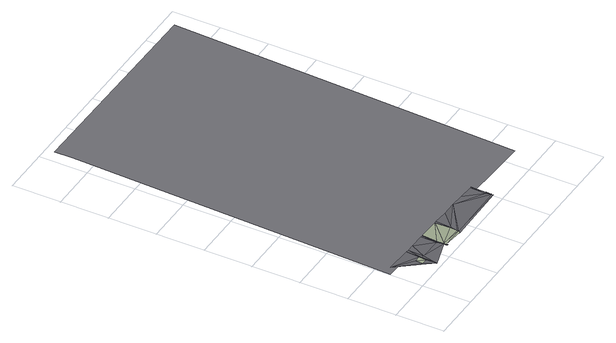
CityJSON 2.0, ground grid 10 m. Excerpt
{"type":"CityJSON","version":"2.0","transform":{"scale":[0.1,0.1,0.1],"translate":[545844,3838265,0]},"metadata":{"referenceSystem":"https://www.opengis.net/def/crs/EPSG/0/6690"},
"CityObjects":{
"road1":{"type":"Road","attributes":{"RoadStructureAttribute.sectionType":"4"},"geometry":[{"type":"MultiSurface","lod":"3","boundaries":[[[0,1,2]],[[1,3,2]],[[4,5,1]],[[4,1,0]],[[0,2,6]],[[2,3,6]],[[6,4,0]],[[7,8,3]],[[6,3,8]],[[9,10,7]],[[7,10,8]],[[6,5,4]],[[5,6,8]],[[10,5,8]],[[11,9,7]],[[10,12,5]],[[10,13,12]],[[10,9,13]],[[14,13,9]],[[9,15,14]],[[15,9,11]],[[15,16,14]],[[17,18,19]],[[18,20,19]],[[17,19,21]],[[21,11,17]],[[22,11,21]],[[11,22,15]],[[22,21,23]],[[24,22,23]],[[15,22,16]],[[22,24,16]],[[24,23,25]],[[21,26,23]],[[21,19,27]],[[28,29,21]],[[27,19,30]],[[28,21,27]],[[25,23,26]],[[26,21,29]],[[27,30,31]],[[32,28,27]],[[27,31,32]],[[32,29,28]],[[33,34,32]],[[32,34,29]],[[34,26,29]],[[33,26,34]],[[33,35,26]],[[36,35,33]],[[32,37,33]],[[32,31,37]],[[33,37,36]],[[38,37,31]],[[31,39,40]],[[31,40,38]],[[41,37,42]],[[42,37,38]],[[42,43,41]],[[38,44,42]],[[45,46,44]],[[44,47,42]],[[47,44,46]],[[47,46,48]],[[42,47,49]],[[43,42,49]]],"semantics":{"surfaces":[{"type":"TrafficArea","function":"2000"},{"type":"AuxiliaryTrafficArea","function":"5000"},{"type":"AuxiliaryTrafficArea","function":"2000"},{"type":"TrafficArea","function":"1020"},{"type":"AuxiliaryTrafficArea","function":"3000"}],"values":[0,0,0,0,1,0,1,2,0,3,2,0,0,2,3,2,3,3,3,3,3,3,4,4,4,4,4,3,4,4,3,3,4,4,4,4,4,4,4,4,4,4,4,4,3,4,4,3,3,3,3,3,3,3,3,3,3,3,3,3,4,3,4,4,3,3]}}]},
"road2":{"type":"Road","attributes":{"function":"2","RoadStructureAttribute.sectionType":"1"},"geometry":[{"type":"MultiSurface","lod":"1","boundaries":[[[50,51,52,53,54,55,56]]]}]}
},
"vertices":[
[42,38,16],[2,68,16],[41,23,16],[55,1,16],[55,38,16],[58,66,16],[54,23,16],[55,1,15],[57,33,16],[62,33,16],[57,33,15],[110,17,17],[58,66,15],[63,65,16],[79,65,16],[108,31,17],[109,64,17],[110,13,17],[112,9,17],[110,13,18],[112,9,18],[110,17,18],[110,31,17],[110,31,18],[112,63,17],[112,63,18],[157,62,18],[155,11,19],[156,15,19],[157,29,19],[153,7,19],[155,11,18],[156,15,18],[159,29,18],[157,29,18],[161,62,18],[191,60,18],[220,59,19],[283,14,17],[153,7,18],[284,10,17],[250,58,18],[280,25,17],[281,57,17],[283,18,17],[283,14,18],[283,18,18],[283,25,17],[283,25,18],[284,57,17],
[27,783,0],[27,745,0],[14,365,0],[2,68,0],[438,51,0],[467,749,0],[468,778,0]
]}
